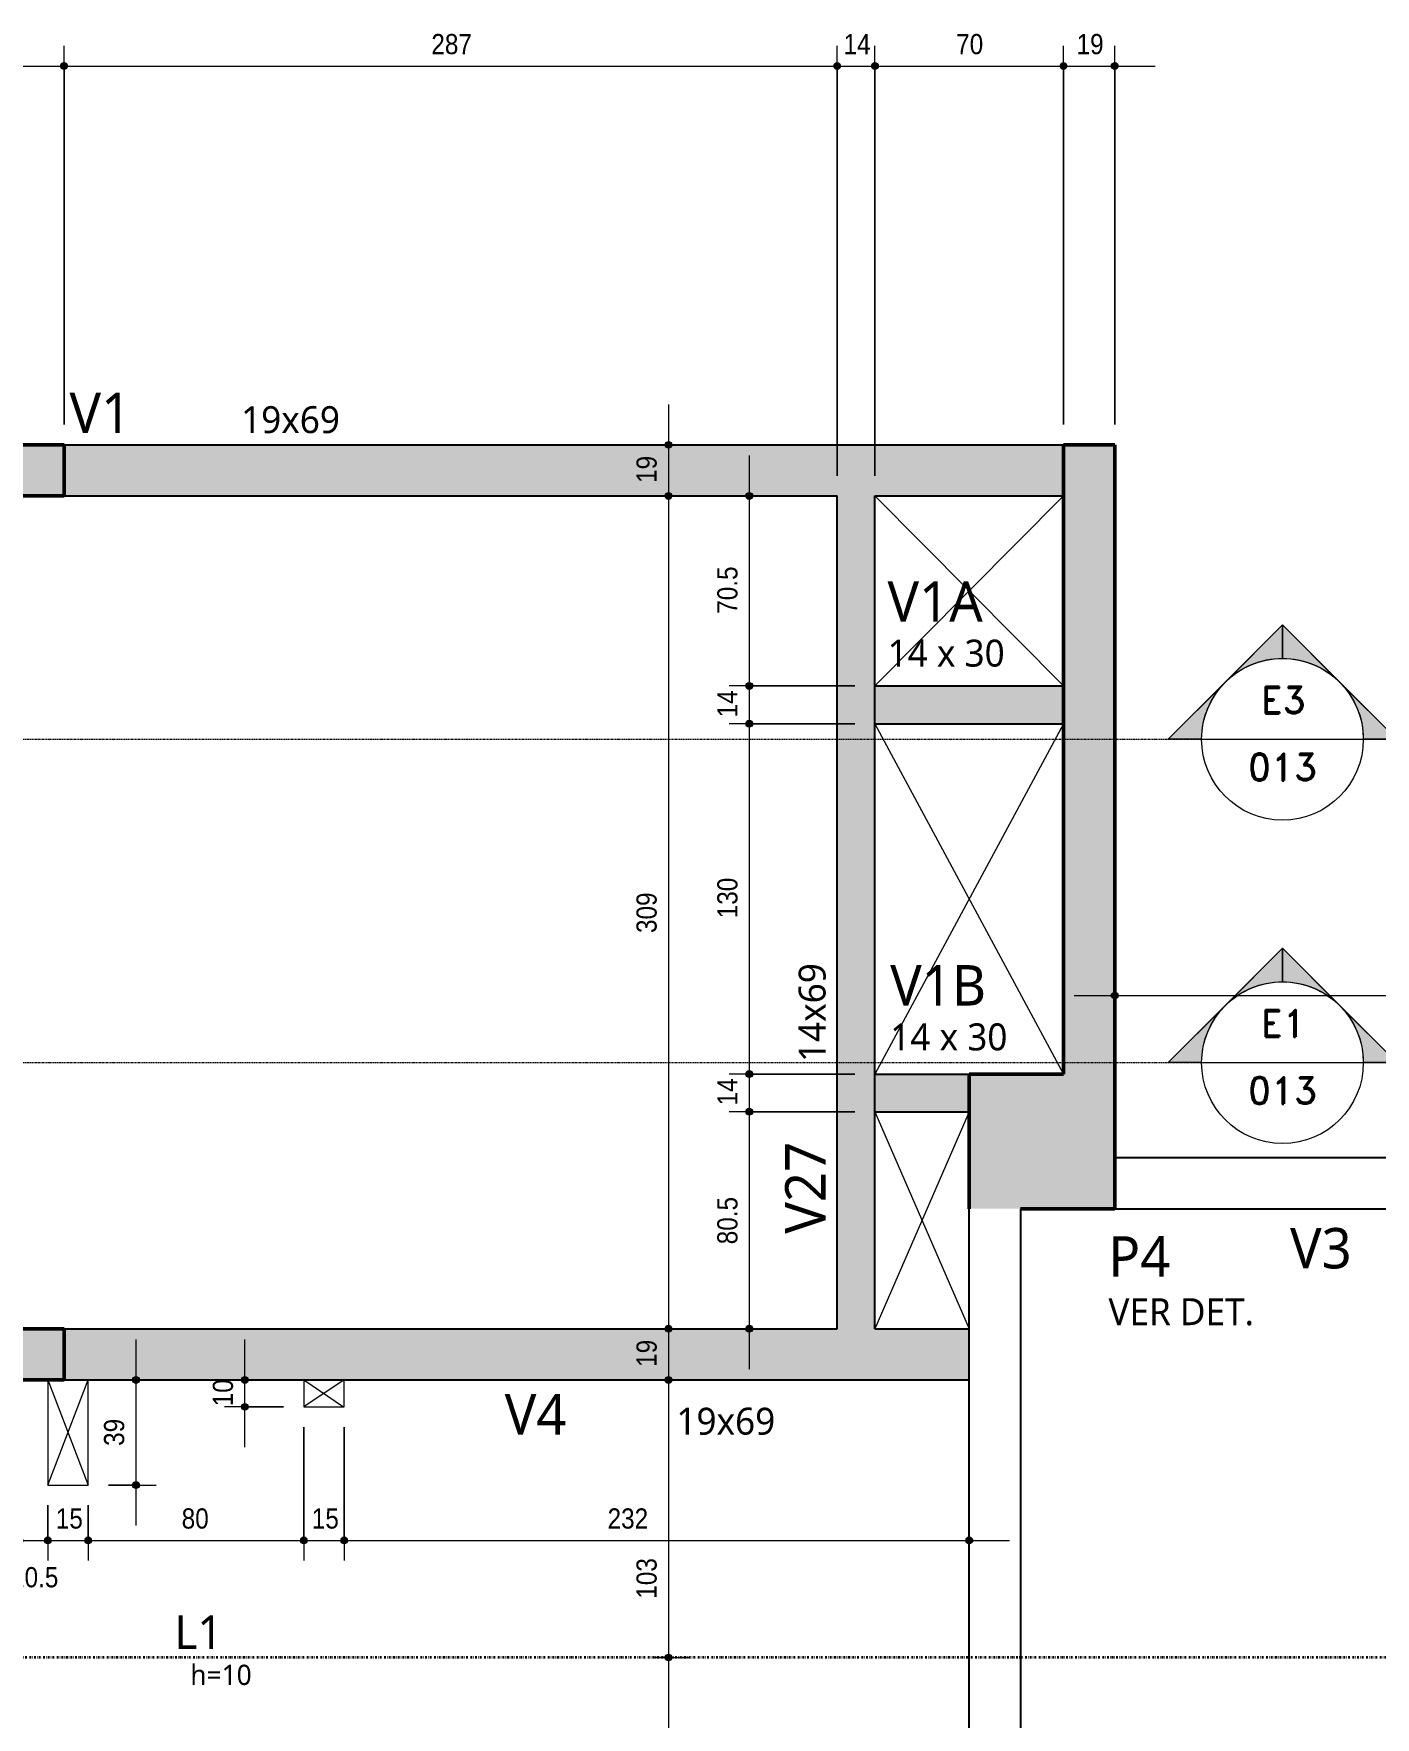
# Model space of a CAD drawing. Header units: centimetres. Extents: x -1968 to 25888, y -1244 to 84208.
# Drawn here: x -71 to 427, y 202 to 826 of the extents above; entities that cross this region are included whole.
import ezdxf

# ---------------------------------------------------------------- set-up
doc = ezdxf.new("R2010")
doc.units = ezdxf.units.CM
doc.linetypes.add('Centro de 6 mm', pattern=[1.32, 0.6, -0.24, 0.24, -0.24])
doc.linetypes.add('Dash dot', pattern=[1.5875, 0.635, -0.47625, 0, -0.47625])
for name, color, linetype, lineweight in [('A-ANNO-DIMS', 7, 'Continuous', 9), ('A-ANNO-DIMS-50', 7, 'Continuous', 9), ('A-FLOR', 7, 'Continuous', 18), ('A-FLOR-IDEN', 7, 'Continuous', 9), ('G-ANNO-SYMB', 7, 'Continuous', 9), ('S-BEAM', 7, 'Continuous', 18), ('S-BEAM-IDEN', 7, 'Continuous', 9), ('S-COLS', 7, 'Continuous', 18), ('S-COLS-IDEN', 7, 'Continuous', 9), ('S-GRID', 7, 'Continuous', 9)]:
    doc.layers.add(name, color=color, linetype=linetype, lineweight=lineweight)
doc.layers.add('A-DETL', color=7, linetype='Continuous', lineweight=18, true_color=0x00a600)
doc.styles.add('Fira Sans', font='', dxfattribs={"width": 0.9, "height": 7.5})
doc.styles.add('Gadugi', font='gadugi.ttf', dxfattribs={"height": 10})
doc.styles.add('Gadugi_1', font='gadugi.ttf', dxfattribs={"height": 15})
doc.styles.add('Gadugi_2', font='gadugi.ttf', dxfattribs={"height": 7.5})
doc.styles.add('Gadugi_3', font='gadugi.ttf', dxfattribs={"height": 12.5})
doc.styles.add('Gadugi_4', font='gadugi.ttf', dxfattribs={"height": 0.2})
doc.styles.add('RomanD', font='romand__.ttf', dxfattribs={"height": 10})
doc.styles.get('Fira Sans').set_extended_font_data('Fira Sans')
doc.dimstyles.new('PED_R80_1_5mm_ACIMA_As_ESQ__R00', dxfattribs={"dimscale": 30.48, "dimtxt": 10.229846, "dimasz": 0.328084, "dimexe": 0.246063, "dimexo": 0.246063, "dimgap": 0.049213, "dimtad": 1, "dimdec": 1, "dimrnd": 0.5, "dimdsep": 46, "dimtxsty": 'Fira Sans', "dimblk1": 'DOTSMALL', "dimblk2": 'DOTSMALL', "dimsah": 1, "dimcen": 0.09, "dimdle": 0.492126, "dimazin": 0, "dimtfac": 1, "dimtdec": 4, "dimtix": 1, "dimtmove": 0, "dimatfit": 3, "dimfxl": 1, "dimtvp": 1, "dimtolj": 1, "dimtzin": 0, "dimarcsym": 2})
doc.dimstyles.new('PED_R80_1_5mm_ACIMA_As_ESQ__R00_1', dxfattribs={"dimscale": 30.48, "dimtxt": 10.229846, "dimasz": 0.328084, "dimexe": 0.246063, "dimexo": 0.246063, "dimgap": 0.049213, "dimtad": 1, "dimdec": 1, "dimrnd": 0.5, "dimdsep": 46, "dimtxsty": 'Fira Sans', "dimblk1": 'DOTSMALL', "dimblk2": 'DOTSMALL', "dimsah": 1, "dimcen": 0.09, "dimdle": 0.492126, "dimazin": 0, "dimtfac": 1, "dimtdec": 4, "dimtix": 1, "dimtmove": 2, "dimatfit": 3, "dimfxl": 1, "dimtvp": 1, "dimtolj": 1, "dimtzin": 0, "dimarcsym": 2})
doc.dimstyles.new('PED_R80_1_5mm_ACIMA_As_ESQ__R00_3', dxfattribs={"dimscale": 30.48, "dimtxt": 10.229846, "dimasz": 0.328084, "dimexe": 0.246063, "dimexo": 0.246063, "dimgap": 0.049213, "dimtad": 1, "dimdec": 1, "dimrnd": 0.5, "dimdsep": 46, "dimtxsty": 'Fira Sans', "dimblk1": 'DOTSMALL', "dimblk2": 'DOTSMALL', "dimsah": 1, "dimcen": 0.09, "dimdle": 0.492126, "dimazin": 0, "dimtfac": 1, "dimtdec": 4, "dimtix": 1, "dimtmove": 0, "dimatfit": 3, "dimfxl": 1, "dimtvp": 1, "dimtolj": 1, "dimtzin": 0, "dimarcsym": 2})

# ---------------------------------------------------------------- blocks, each defined once
blk = doc.blocks.new('PED_TAG_PILAR_R03 - PILAR VER DET_-2523782-PL100 - FORMA DO PAVIMENTO TIPO')
at = {"layer": 'S-COLS-IDEN', "insert": (0.115, -0.625), "char_height": 0.2, "width": 1.37089, "attachment_point": 1, "style": 'Gadugi_4'}
blk.add_mtext('VER DET.', dxfattribs=at)
blk = doc.blocks.new('Corte - M_Cabeça do corte - Preenchida-2060824-PL100 - FORMA DO PAVIMENTO TIPO')
at = {"layer": 'G-ANNO-SYMB'}
h = blk.add_hatch(color=256, dxfattribs=at)
edge = h.paths.add_edge_path(flags=0)
edge.add_line((-0.6, 0.849), (-0.6, 0.6))
edge.add_arc((-0.6, 0), 0.6, 90, 135)
edge.add_line((-1.024, 0.424), (-0.6, 0.849))
h = blk.add_hatch(color=256, dxfattribs=at)
edge = h.paths.add_edge_path(flags=0)
edge.add_line((-0.6, 0.849), (-0.176, 0.424))
edge.add_arc((-0.6, 0), 0.6, 45, 90)
edge.add_line((-0.6, 0.6), (-0.6, 0.849))
h = blk.add_hatch(color=256, dxfattribs=at)
edge = h.paths.add_edge_path(flags=0)
edge.add_line((-1.449, 0), (-1.024, 0.424))
edge.add_arc((-0.6, 0), 0.6, 135, 180)
edge.add_line((-1.2, 0), (-1.449, 0))
h = blk.add_hatch(color=256, dxfattribs=at)
edge = h.paths.add_edge_path(flags=0)
edge.add_line((0.249, 0), (0, 0))
edge.add_arc((-0.6, 0), 0.6, 360, 405)
edge.add_line((-0.176, 0.424), (0.249, 0))
for p, q in [((-0.6, 0.849), (-1.449, 0)), ((-0.6, 0.849), (-1.024, 0.424)), ((-0.6, 0.849), (0.249, 0)), ((-0.6, 0.6), (-0.6, 0.849)), ((-0.6, 0.849), (-0.6, 0.6)), ((-0.176, 0.424), (-0.6, 0.849)), ((-1.024, 0.424), (-1.449, 0)), ((0.249, 0), (-0.176, 0.424)), ((-1.449, 0), (-1.2, 0)), ((0, 0), (0.249, 0)), ((-1.2, 0), (-1.449, 0)), ((0, 0), (0.249, 0))]:
    blk.add_line(p, q, dxfattribs=at)
for start, end in [(360, 180), (90, 135), (45, 90), (135, 180), (360, 45), (180, 360)]:
    blk.add_arc((-0.6, 0), 0.6, start, end, dxfattribs=at)
blk = doc.blocks.new('DIMBLOCK30-PL100 - FORMA DO PAVIMENTO TIPO')
at = {"layer": 'A-ANNO-DIMS-50', "true_color": 0x000032}
h = blk.add_hatch(color=178, dxfattribs=at)
edge = h.paths.add_edge_path(flags=0)
edge.add_arc((164.36, 673.75), 1.25, 0, 360)
h = blk.add_hatch(color=178, dxfattribs=at)
edge = h.paths.add_edge_path(flags=0)
edge.add_arc((164.36, 654.75), 1.25, 0, 360)
at = {"layer": 'A-ANNO-DIMS-50', "color": 178, "true_color": 0x000032}
for p, q in [((164.36, 688.75), (164.36, 654.75)), ((158.63, 673.75), (171.86, 673.75)), ((164.36, 673.75), (158.63, 673.75)), ((158.63, 654.75), (171.86, 654.75)), ((164.36, 654.75), (158.63, 654.75))]:
    blk.add_line(p, q, dxfattribs=at)
for centre in [(164.36, 673.75), (164.36, 654.75)]:
    blk.add_circle(centre, 1.25, dxfattribs=at)
at = {"layer": 'A-ANNO-DIMS-50', "color": 0, "insert": (152.48, 659.59), "char_height": 7.5, "width": 11.1741, "attachment_point": 1, "rotation": 90, "line_spacing_factor": 1.049215, "style": 'Fira Sans'}
blk.add_mtext('19', dxfattribs=at)
blk = doc.blocks.new('_DotSmall')
at = {"color": 0, "linetype": 'ByBlock', "const_width": 0.5}
blk.add_lwpolyline([(-0.0625, 0, 1), (0.0625, 0, 1)], format="xyb", close=True, dxfattribs=at)
blk = doc.blocks.new('DIMBLOCK31-PL100 - FORMA DO PAVIMENTO TIPO')
at = {"layer": 'A-ANNO-DIMS-50', "true_color": 0x000032}
h = blk.add_hatch(color=178, dxfattribs=at)
edge = h.paths.add_edge_path(flags=0)
edge.add_arc((164.36, 654.75), 1.25, 0, 360)
h = blk.add_hatch(color=178, dxfattribs=at)
edge = h.paths.add_edge_path(flags=0)
edge.add_arc((164.36, 345.75), 1.25, 0, 360)
at = {"layer": 'A-ANNO-DIMS-50', "color": 178, "true_color": 0x000032}
for p, q in [((158.63, 654.75), (171.86, 654.75)), ((164.36, 654.75), (158.63, 654.75)), ((164.36, 654.75), (164.36, 345.75)), ((158.63, 345.75), (171.86, 345.75)), ((164.36, 345.75), (158.63, 345.75))]:
    blk.add_line(p, q, dxfattribs=at)
for centre in [(164.36, 654.75), (164.36, 345.75)]:
    blk.add_circle(centre, 1.25, dxfattribs=at)
at = {"layer": 'A-ANNO-DIMS-50', "color": 0, "insert": (152.48, 492.58), "char_height": 7.5, "width": 18.4137, "attachment_point": 1, "rotation": 90, "line_spacing_factor": 1.049215, "style": 'Fira Sans'}
blk.add_mtext('309', dxfattribs=at)
blk = doc.blocks.new('DIMBLOCK32-PL100 - FORMA DO PAVIMENTO TIPO')
at = {"layer": 'A-ANNO-DIMS-50', "true_color": 0x000032}
h = blk.add_hatch(color=178, dxfattribs=at)
edge = h.paths.add_edge_path(flags=0)
edge.add_arc((164.36, 345.75), 1.25, 0, 360)
h = blk.add_hatch(color=178, dxfattribs=at)
edge = h.paths.add_edge_path(flags=0)
edge.add_arc((164.36, 326.75), 1.25, 0, 360)
at = {"layer": 'A-ANNO-DIMS-50', "color": 178, "true_color": 0x000032}
for p, q in [((158.63, 345.75), (171.86, 345.75)), ((164.36, 345.75), (158.63, 345.75)), ((164.36, 345.75), (164.36, 326.75)), ((158.63, 326.75), (171.86, 326.75)), ((164.36, 326.75), (158.63, 326.75))]:
    blk.add_line(p, q, dxfattribs=at)
for centre in [(164.36, 345.75), (164.36, 326.75)]:
    blk.add_circle(centre, 1.25, dxfattribs=at)
at = {"layer": 'A-ANNO-DIMS-50', "color": 0, "insert": (152.48, 331.59), "char_height": 7.5, "width": 11.1741, "attachment_point": 1, "rotation": 90, "line_spacing_factor": 1.049215, "style": 'Fira Sans'}
blk.add_mtext('19', dxfattribs=at)
blk = doc.blocks.new('DIMBLOCK33-PL100 - FORMA DO PAVIMENTO TIPO')
at = {"layer": 'A-ANNO-DIMS-50', "true_color": 0x000032}
h = blk.add_hatch(color=178, dxfattribs=at)
edge = h.paths.add_edge_path(flags=0)
edge.add_arc((164.36, 326.75), 1.25, 0, 360)
h = blk.add_hatch(color=178, dxfattribs=at)
edge = h.paths.add_edge_path(flags=0)
edge.add_arc((164.36, 223.75), 1.25, 0, 360)
at = {"layer": 'A-ANNO-DIMS-50', "color": 178, "true_color": 0x000032}
for p, q in [((158.63, 326.75), (171.86, 326.75)), ((164.36, 326.75), (158.63, 326.75)), ((164.36, 326.75), (164.36, 223.75)), ((158.63, 223.75), (171.86, 223.75)), ((164.36, 223.75), (158.63, 223.75))]:
    blk.add_line(p, q, dxfattribs=at)
for centre in [(164.36, 326.75), (164.36, 223.75)]:
    blk.add_circle(centre, 1.25, dxfattribs=at)
at = {"layer": 'A-ANNO-DIMS-50', "color": 0, "insert": (152.48, 245.56), "char_height": 7.5, "width": 17.312, "attachment_point": 1, "rotation": 90, "line_spacing_factor": 1.049215, "style": 'Fira Sans'}
blk.add_mtext('103', dxfattribs=at)
blk = doc.blocks.new('DIMBLOCK34-PL100 - FORMA DO PAVIMENTO TIPO')
at = {"layer": 'A-ANNO-DIMS-50', "true_color": 0x000032}
h = blk.add_hatch(color=178, dxfattribs=at)
edge = h.paths.add_edge_path(flags=0)
edge.add_arc((164.36, 223.75), 1.25, 0, 360)
h = blk.add_hatch(color=178, dxfattribs=at)
edge = h.paths.add_edge_path(flags=0)
edge.add_arc((164.36, 123.75), 1.25, 0, 360)
at = {"layer": 'A-ANNO-DIMS-50', "color": 178, "true_color": 0x000032}
for p, q in [((158.63, 223.75), (171.86, 223.75)), ((164.36, 223.75), (158.63, 223.75)), ((164.36, 223.75), (164.36, 123.75)), ((158.63, 123.75), (171.86, 123.75)), ((164.36, 123.75), (158.63, 123.75))]:
    blk.add_line(p, q, dxfattribs=at)
for centre in [(164.36, 223.75), (164.36, 123.75)]:
    blk.add_circle(centre, 1.25, dxfattribs=at)
at = {"layer": 'A-ANNO-DIMS-50', "color": 0, "insert": (152.48, 166.27), "char_height": 7.5, "width": 17.9416, "attachment_point": 1, "rotation": 90, "line_spacing_factor": 1.049215, "style": 'Fira Sans'}
blk.add_mtext('100', dxfattribs=at)
blk = doc.blocks.new('DIMBLOCK80-PL100 - FORMA DO PAVIMENTO TIPO')
at = {"layer": 'A-ANNO-DIMS-50', "true_color": 0x000032}
h = blk.add_hatch(color=178, dxfattribs=at)
edge = h.paths.add_edge_path(flags=0)
edge.add_arc((-295, 814.3), 1.25, 0, 360)
h = blk.add_hatch(color=178, dxfattribs=at)
edge = h.paths.add_edge_path(flags=0)
edge.add_arc((-60, 814.3), 1.25, 0, 360)
at = {"layer": 'A-ANNO-DIMS-50', "color": 178, "true_color": 0x000032}
for p, q in [((-295, 681.25), (-295, 821.8)), ((-60, 681.25), (-60, 821.8)), ((-310, 814.3), (-60, 814.3)), ((-295, 814.3), (-295, 681.25)), ((-60, 814.3), (-60, 681.25))]:
    blk.add_line(p, q, dxfattribs=at)
for centre in [(-295, 814.3), (-60, 814.3)]:
    blk.add_circle(centre, 1.25, dxfattribs=at)
at = {"layer": 'A-ANNO-DIMS-50', "color": 0, "insert": (-184.71, 826.18), "char_height": 7.5, "width": 17.312, "attachment_point": 1, "line_spacing_factor": 1.049215, "style": 'Fira Sans'}
blk.add_mtext('235', dxfattribs=at)
blk = doc.blocks.new('DIMBLOCK81-PL100 - FORMA DO PAVIMENTO TIPO')
at = {"layer": 'A-ANNO-DIMS-50', "true_color": 0x000032}
h = blk.add_hatch(color=178, dxfattribs=at)
edge = h.paths.add_edge_path(flags=0)
edge.add_arc((-60, 814.3), 1.25, 0, 360)
h = blk.add_hatch(color=178, dxfattribs=at)
edge = h.paths.add_edge_path(flags=0)
edge.add_arc((227, 814.3), 1.25, 0, 360)
at = {"layer": 'A-ANNO-DIMS-50', "color": 178, "true_color": 0x000032}
for p, q in [((-60, 681.25), (-60, 821.8)), ((227, 662.25), (227, 821.8)), ((-60, 814.3), (227, 814.3)), ((-60, 814.3), (-60, 681.25)), ((227, 814.3), (227, 662.25))]:
    blk.add_line(p, q, dxfattribs=at)
for centre in [(-60, 814.3), (227, 814.3)]:
    blk.add_circle(centre, 1.25, dxfattribs=at)
at = {"layer": 'A-ANNO-DIMS-50', "color": 0, "insert": (76.35, 826.18), "char_height": 7.5, "width": 17.1547, "attachment_point": 1, "line_spacing_factor": 1.049215, "style": 'Fira Sans'}
blk.add_mtext('287', dxfattribs=at)
blk = doc.blocks.new('DIMBLOCK82-PL100 - FORMA DO PAVIMENTO TIPO')
at = {"layer": 'A-ANNO-DIMS-50', "true_color": 0x000032}
h = blk.add_hatch(color=178, dxfattribs=at)
edge = h.paths.add_edge_path(flags=0)
edge.add_arc((227, 814.3), 1.25, 0, 360)
h = blk.add_hatch(color=178, dxfattribs=at)
edge = h.paths.add_edge_path(flags=0)
edge.add_arc((241, 814.3), 1.25, 0, 360)
at = {"layer": 'A-ANNO-DIMS-50', "color": 178, "true_color": 0x000032}
for p, q in [((227, 662.25), (227, 821.8)), ((241, 662.25), (241, 821.8)), ((227, 814.3), (241, 814.3)), ((227, 814.3), (227, 662.25)), ((241, 814.3), (241, 662.25))]:
    blk.add_line(p, q, dxfattribs=at)
for centre in [(227, 814.3), (241, 814.3)]:
    blk.add_circle(centre, 1.25, dxfattribs=at)
at = {"layer": 'A-ANNO-DIMS-50', "color": 0, "insert": (229.34, 826.18), "char_height": 7.5, "width": 11.1741, "attachment_point": 1, "line_spacing_factor": 1.049215, "style": 'Fira Sans'}
blk.add_mtext('14', dxfattribs=at)
blk = doc.blocks.new('DIMBLOCK83-PL100 - FORMA DO PAVIMENTO TIPO')
at = {"layer": 'A-ANNO-DIMS-50', "true_color": 0x000032}
h = blk.add_hatch(color=178, dxfattribs=at)
edge = h.paths.add_edge_path(flags=0)
edge.add_arc((241, 814.3), 1.25, 0, 360)
h = blk.add_hatch(color=178, dxfattribs=at)
edge = h.paths.add_edge_path(flags=0)
edge.add_arc((311, 814.3), 1.25, 0, 360)
at = {"layer": 'A-ANNO-DIMS-50', "color": 178, "true_color": 0x000032}
for p, q in [((241, 662.25), (241, 821.8)), ((311, 681.25), (311, 821.8)), ((241, 814.3), (311, 814.3)), ((241, 814.3), (241, 662.25)), ((311, 814.3), (311, 681.25))]:
    blk.add_line(p, q, dxfattribs=at)
for centre in [(241, 814.3), (311, 814.3)]:
    blk.add_circle(centre, 1.25, dxfattribs=at)
at = {"layer": 'A-ANNO-DIMS-50', "color": 0, "insert": (271.15, 826.18), "char_height": 7.5, "width": 11.6463, "attachment_point": 1, "line_spacing_factor": 1.049215, "style": 'Fira Sans'}
blk.add_mtext('70', dxfattribs=at)
blk = doc.blocks.new('DIMBLOCK84-PL100 - FORMA DO PAVIMENTO TIPO')
at = {"layer": 'A-ANNO-DIMS-50', "true_color": 0x000032}
h = blk.add_hatch(color=178, dxfattribs=at)
edge = h.paths.add_edge_path(flags=0)
edge.add_arc((311, 814.3), 1.25, 0, 360)
h = blk.add_hatch(color=178, dxfattribs=at)
edge = h.paths.add_edge_path(flags=0)
edge.add_arc((330, 814.3), 1.25, 0, 360)
at = {"layer": 'A-ANNO-DIMS-50', "color": 178, "true_color": 0x000032}
for p, q in [((311, 681.25), (311, 821.8)), ((330, 681.25), (330, 821.8)), ((311, 814.3), (345, 814.3)), ((311, 814.3), (311, 681.25)), ((330, 814.3), (330, 681.25))]:
    blk.add_line(p, q, dxfattribs=at)
for centre in [(311, 814.3), (330, 814.3)]:
    blk.add_circle(centre, 1.25, dxfattribs=at)
at = {"layer": 'A-ANNO-DIMS-50', "color": 0, "insert": (315.84, 826.18), "char_height": 7.5, "width": 11.1741, "attachment_point": 1, "line_spacing_factor": 1.049215, "style": 'Fira Sans'}
blk.add_mtext('19', dxfattribs=at)
blk = doc.blocks.new('DIMBLOCK85-PL100 - FORMA DO PAVIMENTO TIPO')
at = {"layer": 'A-ANNO-DIMS-50', "true_color": 0x000032}
h = blk.add_hatch(color=178, dxfattribs=at)
edge = h.paths.add_edge_path(flags=0)
edge.add_arc((330, 469.4), 1.25, 0, 360)
h = blk.add_hatch(color=178, dxfattribs=at)
edge = h.paths.add_edge_path(flags=0)
edge.add_arc((700, 469.4), 1.25, 0, 360)
at = {"layer": 'A-ANNO-DIMS-50', "color": 178, "true_color": 0x000032}
for p, q in [((330, 463.66), (330, 476.9)), ((700, 397.75), (700, 476.9)), ((315, 469.4), (700, 469.4)), ((330, 469.4), (330, 463.66)), ((700, 469.4), (700, 397.75))]:
    blk.add_line(p, q, dxfattribs=at)
for centre in [(330, 469.4), (700, 469.4)]:
    blk.add_circle(centre, 1.25, dxfattribs=at)
at = {"layer": 'A-ANNO-DIMS-50', "color": 0, "insert": (507.72, 481.28), "char_height": 7.5, "width": 17.4694, "attachment_point": 1, "line_spacing_factor": 1.049215, "style": 'Fira Sans'}
blk.add_mtext('370', dxfattribs=at)
blk = doc.blocks.new('DIMBLOCK208-PL100 - FORMA DO PAVIMENTO TIPO')
at = {"layer": 'A-ANNO-DIMS-50', "true_color": 0x000032}
h = blk.add_hatch(color=178, dxfattribs=at)
edge = h.paths.add_edge_path(flags=0)
edge.add_arc((-76.51, 267.19), 1.25, 0, 360)
h = blk.add_hatch(color=178, dxfattribs=at)
edge = h.paths.add_edge_path(flags=0)
edge.add_arc((-66.01, 267.19), 1.25, 0, 360)
at = {"layer": 'A-ANNO-DIMS-50', "color": 178, "true_color": 0x000032}
for p, q in [((-76.51, 279.25), (-76.51, 259.69)), ((-76.51, 267.19), (-76.51, 279.25)), ((-66.01, 280.24), (-66.01, 259.69)), ((-66.01, 267.19), (-66.01, 280.24)), ((-76.51, 267.19), (-66.01, 267.19))]:
    blk.add_line(p, q, dxfattribs=at)
for centre in [(-76.51, 267.19), (-66.01, 267.19)]:
    blk.add_circle(centre, 1.25, dxfattribs=at)
at = {"layer": 'A-ANNO-DIMS-50', "color": 0, "insert": (-79.65, 257.29), "char_height": 7.5, "width": 20.1449, "attachment_point": 1, "line_spacing_factor": 1.049215, "style": 'Fira Sans'}
blk.add_mtext('10.5', dxfattribs=at)
blk = doc.blocks.new('DIMBLOCK209-PL100 - FORMA DO PAVIMENTO TIPO')
at = {"layer": 'A-ANNO-DIMS-50', "true_color": 0x000032}
h = blk.add_hatch(color=178, dxfattribs=at)
edge = h.paths.add_edge_path(flags=0)
edge.add_arc((-66.01, 267.19), 1.25, 0, 360)
h = blk.add_hatch(color=178, dxfattribs=at)
edge = h.paths.add_edge_path(flags=0)
edge.add_arc((-51.01, 267.19), 1.25, 0, 360)
at = {"layer": 'A-ANNO-DIMS-50', "color": 178, "true_color": 0x000032}
for p, q in [((-66.01, 280.24), (-66.01, 259.69)), ((-66.01, 267.19), (-66.01, 280.24)), ((-51.01, 280.24), (-51.01, 259.69)), ((-51.01, 267.19), (-51.01, 280.24)), ((-66.01, 267.19), (-51.01, 267.19))]:
    blk.add_line(p, q, dxfattribs=at)
for centre in [(-66.01, 267.19), (-51.01, 267.19)]:
    blk.add_circle(centre, 1.25, dxfattribs=at)
at = {"layer": 'A-ANNO-DIMS-50', "color": 0, "insert": (-63.04, 279.08), "char_height": 7.5, "width": 10.8594, "attachment_point": 1, "line_spacing_factor": 1.049215, "style": 'Fira Sans'}
blk.add_mtext('15', dxfattribs=at)
blk = doc.blocks.new('DIMBLOCK210-PL100 - FORMA DO PAVIMENTO TIPO')
at = {"layer": 'A-ANNO-DIMS-50', "true_color": 0x000032}
h = blk.add_hatch(color=178, dxfattribs=at)
edge = h.paths.add_edge_path(flags=0)
edge.add_arc((-51.01, 267.19), 1.25, 0, 360)
h = blk.add_hatch(color=178, dxfattribs=at)
edge = h.paths.add_edge_path(flags=0)
edge.add_arc((29, 267.19), 1.25, 0, 360)
at = {"layer": 'A-ANNO-DIMS-50', "color": 178, "true_color": 0x000032}
for p, q in [((29, 309.25), (29, 259.69)), ((29, 267.19), (29, 309.25)), ((-51.01, 280.24), (-51.01, 259.69)), ((-51.01, 267.19), (-51.01, 280.24)), ((-51.01, 267.19), (29, 267.19))]:
    blk.add_line(p, q, dxfattribs=at)
for centre in [(-51.01, 267.19), (29, 267.19)]:
    blk.add_circle(centre, 1.25, dxfattribs=at)
at = {"layer": 'A-ANNO-DIMS-50', "color": 0, "insert": (-16.32, 279.08), "char_height": 7.5, "width": 12.748, "attachment_point": 1, "line_spacing_factor": 1.049215, "style": 'Fira Sans'}
blk.add_mtext('80', dxfattribs=at)
blk = doc.blocks.new('DIMBLOCK211-PL100 - FORMA DO PAVIMENTO TIPO')
at = {"layer": 'A-ANNO-DIMS-50', "true_color": 0x000032}
h = blk.add_hatch(color=178, dxfattribs=at)
edge = h.paths.add_edge_path(flags=0)
edge.add_arc((29, 267.19), 1.25, 0, 360)
h = blk.add_hatch(color=178, dxfattribs=at)
edge = h.paths.add_edge_path(flags=0)
edge.add_arc((44, 267.19), 1.25, 0, 360)
at = {"layer": 'A-ANNO-DIMS-50', "color": 178, "true_color": 0x000032}
for p, q in [((29, 309.25), (29, 259.69)), ((29, 267.19), (29, 309.25)), ((44, 309.25), (44, 259.69)), ((44, 267.19), (44, 309.25)), ((29, 267.19), (44, 267.19))]:
    blk.add_line(p, q, dxfattribs=at)
for centre in [(29, 267.19), (44, 267.19)]:
    blk.add_circle(centre, 1.25, dxfattribs=at)
at = {"layer": 'A-ANNO-DIMS-50', "color": 0, "insert": (31.98, 279.08), "char_height": 7.5, "width": 10.8594, "attachment_point": 1, "line_spacing_factor": 1.049215, "style": 'Fira Sans'}
blk.add_mtext('15', dxfattribs=at)
blk = doc.blocks.new('DIMBLOCK212-PL100 - FORMA DO PAVIMENTO TIPO')
at = {"layer": 'A-ANNO-DIMS-50', "true_color": 0x000032}
h = blk.add_hatch(color=178, dxfattribs=at)
edge = h.paths.add_edge_path(flags=0)
edge.add_arc((44, 267.19), 1.25, 0, 360)
h = blk.add_hatch(color=178, dxfattribs=at)
edge = h.paths.add_edge_path(flags=0)
edge.add_arc((276, 267.19), 1.25, 0, 360)
at = {"layer": 'A-ANNO-DIMS-50', "color": 178, "true_color": 0x000032}
for p, q in [((44, 309.25), (44, 259.69)), ((44, 267.19), (44, 309.25)), ((276, 261.46), (276, 274.69)), ((44, 267.19), (291, 267.19)), ((276, 267.19), (276, 261.46))]:
    blk.add_line(p, q, dxfattribs=at)
for centre in [(44, 267.19), (276, 267.19)]:
    blk.add_circle(centre, 1.25, dxfattribs=at)
at = {"layer": 'A-ANNO-DIMS-50', "color": 0, "insert": (141.76, 279.08), "char_height": 7.5, "width": 17.1547, "attachment_point": 1, "line_spacing_factor": 1.049215, "style": 'Fira Sans'}
blk.add_mtext('232', dxfattribs=at)
blk = doc.blocks.new('DIMBLOCK215-PL100 - FORMA DO PAVIMENTO TIPO')
at = {"layer": 'A-ANNO-DIMS-50', "true_color": 0x000032}
h = blk.add_hatch(color=178, dxfattribs=at)
edge = h.paths.add_edge_path(flags=0)
edge.add_arc((-33.27, 326.75), 1.25, 0, 360)
h = blk.add_hatch(color=178, dxfattribs=at)
edge = h.paths.add_edge_path(flags=0)
edge.add_arc((-33.27, 287.74), 1.25, 0, 360)
at = {"layer": 'A-ANNO-DIMS-50', "color": 178, "true_color": 0x000032}
for p, q in [((-33.27, 272.74), (-33.27, 341.75)), ((-27.54, 326.75), (-40.77, 326.75)), ((-33.27, 326.75), (-27.54, 326.75)), ((-43.51, 287.74), (-25.77, 287.74)), ((-33.27, 287.74), (-43.51, 287.74))]:
    blk.add_line(p, q, dxfattribs=at)
for centre in [(-33.27, 326.75), (-33.27, 287.74)]:
    blk.add_circle(centre, 1.25, dxfattribs=at)
at = {"layer": 'A-ANNO-DIMS-50', "color": 0, "insert": (-45.16, 302.26), "char_height": 7.5, "width": 11.9611, "attachment_point": 1, "rotation": 90, "line_spacing_factor": 1.049215, "style": 'Fira Sans'}
blk.add_mtext('39', dxfattribs=at)
blk = doc.blocks.new('DIMBLOCK216-PL100 - FORMA DO PAVIMENTO TIPO')
at = {"layer": 'A-ANNO-DIMS-50', "true_color": 0x000032}
h = blk.add_hatch(color=178, dxfattribs=at)
edge = h.paths.add_edge_path(flags=0)
edge.add_arc((7.12, 326.75), 1.25, 0, 360)
h = blk.add_hatch(color=178, dxfattribs=at)
edge = h.paths.add_edge_path(flags=0)
edge.add_arc((7.12, 316.75), 1.25, 0, 360)
at = {"layer": 'A-ANNO-DIMS-50', "color": 178, "true_color": 0x000032}
for p, q in [((7.12, 301.75), (7.12, 341.75)), ((12.85, 326.75), (-0.38, 326.75)), ((7.12, 326.75), (12.85, 326.75)), ((21.5, 316.75), (-0.38, 316.75)), ((7.12, 316.75), (21.5, 316.75))]:
    blk.add_line(p, q, dxfattribs=at)
for centre in [(7.12, 326.75), (7.12, 316.75)]:
    blk.add_circle(centre, 1.25, dxfattribs=at)
at = {"layer": 'A-ANNO-DIMS-50', "color": 0, "insert": (-4.77, 316.96), "char_height": 7.5, "width": 11.4889, "attachment_point": 1, "rotation": 90, "line_spacing_factor": 1.049215, "style": 'Fira Sans'}
blk.add_mtext('10', dxfattribs=at)
blk = doc.blocks.new('DIMBLOCK294-PL100 - FORMA DO PAVIMENTO TIPO')
at = {"layer": 'A-ANNO-DIMS-50', "true_color": 0x000032}
h = blk.add_hatch(color=178, dxfattribs=at)
edge = h.paths.add_edge_path(flags=0)
edge.add_arc((194.36, 654.75), 1.25, 0, 360)
h = blk.add_hatch(color=178, dxfattribs=at)
edge = h.paths.add_edge_path(flags=0)
edge.add_arc((194.36, 584.25), 1.25, 0, 360)
at = {"layer": 'A-ANNO-DIMS-50', "color": 178, "true_color": 0x000032}
for p, q in [((194.36, 669.75), (194.36, 584.25)), ((188.63, 654.75), (201.86, 654.75)), ((194.36, 654.75), (188.63, 654.75)), ((233.5, 584.25), (186.86, 584.25)), ((194.36, 584.25), (233.5, 584.25))]:
    blk.add_line(p, q, dxfattribs=at)
for centre in [(194.36, 654.75), (194.36, 584.25)]:
    blk.add_circle(centre, 1.25, dxfattribs=at)
at = {"layer": 'A-ANNO-DIMS-50', "color": 0, "insert": (182.48, 611.04), "char_height": 7.5, "width": 20.3023, "attachment_point": 1, "rotation": 90, "line_spacing_factor": 1.049215, "style": 'Fira Sans'}
blk.add_mtext('70.5', dxfattribs=at)
blk = doc.blocks.new('DIMBLOCK295-PL100 - FORMA DO PAVIMENTO TIPO')
at = {"layer": 'A-ANNO-DIMS-50', "true_color": 0x000032}
h = blk.add_hatch(color=178, dxfattribs=at)
edge = h.paths.add_edge_path(flags=0)
edge.add_arc((194.36, 584.25), 1.25, 0, 360)
h = blk.add_hatch(color=178, dxfattribs=at)
edge = h.paths.add_edge_path(flags=0)
edge.add_arc((194.36, 570.25), 1.25, 0, 360)
at = {"layer": 'A-ANNO-DIMS-50', "color": 178, "true_color": 0x000032}
for p, q in [((233.5, 584.25), (186.86, 584.25)), ((194.36, 584.25), (194.36, 570.25)), ((194.36, 584.25), (233.5, 584.25)), ((233.5, 570.25), (186.86, 570.25)), ((194.36, 570.25), (233.5, 570.25))]:
    blk.add_line(p, q, dxfattribs=at)
for centre in [(194.36, 584.25), (194.36, 570.25)]:
    blk.add_circle(centre, 1.25, dxfattribs=at)
at = {"layer": 'A-ANNO-DIMS-50', "color": 0, "insert": (182.48, 572.59), "char_height": 7.5, "width": 11.1741, "attachment_point": 1, "rotation": 90, "line_spacing_factor": 1.049215, "style": 'Fira Sans'}
blk.add_mtext('14', dxfattribs=at)
blk = doc.blocks.new('DIMBLOCK296-PL100 - FORMA DO PAVIMENTO TIPO')
at = {"layer": 'A-ANNO-DIMS-50', "true_color": 0x000032}
h = blk.add_hatch(color=178, dxfattribs=at)
edge = h.paths.add_edge_path(flags=0)
edge.add_arc((194.36, 570.25), 1.25, 0, 360)
h = blk.add_hatch(color=178, dxfattribs=at)
edge = h.paths.add_edge_path(flags=0)
edge.add_arc((194.36, 440.25), 1.25, 0, 360)
at = {"layer": 'A-ANNO-DIMS-50', "color": 178, "true_color": 0x000032}
for p, q in [((233.5, 570.25), (186.86, 570.25)), ((194.36, 570.25), (194.36, 440.25)), ((194.36, 570.25), (233.5, 570.25)), ((233.5, 440.25), (186.86, 440.25)), ((194.36, 440.25), (233.5, 440.25))]:
    blk.add_line(p, q, dxfattribs=at)
for centre in [(194.36, 570.25), (194.36, 440.25)]:
    blk.add_circle(centre, 1.25, dxfattribs=at)
at = {"layer": 'A-ANNO-DIMS-50', "color": 0, "insert": (182.48, 498.04), "char_height": 7.5, "width": 17.312, "attachment_point": 1, "rotation": 90, "line_spacing_factor": 1.049215, "style": 'Fira Sans'}
blk.add_mtext('130', dxfattribs=at)
blk = doc.blocks.new('DIMBLOCK297-PL100 - FORMA DO PAVIMENTO TIPO')
at = {"layer": 'A-ANNO-DIMS-50', "true_color": 0x000032}
h = blk.add_hatch(color=178, dxfattribs=at)
edge = h.paths.add_edge_path(flags=0)
edge.add_arc((194.36, 440.25), 1.25, 0, 360)
h = blk.add_hatch(color=178, dxfattribs=at)
edge = h.paths.add_edge_path(flags=0)
edge.add_arc((194.36, 426.25), 1.25, 0, 360)
at = {"layer": 'A-ANNO-DIMS-50', "color": 178, "true_color": 0x000032}
for p, q in [((233.5, 440.25), (186.86, 440.25)), ((194.36, 440.25), (194.36, 426.25)), ((194.36, 440.25), (233.5, 440.25)), ((233.5, 426.25), (186.86, 426.25)), ((194.36, 426.25), (233.5, 426.25))]:
    blk.add_line(p, q, dxfattribs=at)
for centre in [(194.36, 440.25), (194.36, 426.25)]:
    blk.add_circle(centre, 1.25, dxfattribs=at)
at = {"layer": 'A-ANNO-DIMS-50', "color": 0, "insert": (182.48, 428.59), "char_height": 7.5, "width": 11.1741, "attachment_point": 1, "rotation": 90, "line_spacing_factor": 1.049215, "style": 'Fira Sans'}
blk.add_mtext('14', dxfattribs=at)
blk = doc.blocks.new('DIMBLOCK298-PL100 - FORMA DO PAVIMENTO TIPO')
at = {"layer": 'A-ANNO-DIMS-50', "true_color": 0x000032}
h = blk.add_hatch(color=178, dxfattribs=at)
edge = h.paths.add_edge_path(flags=0)
edge.add_arc((194.36, 426.25), 1.25, 0, 360)
h = blk.add_hatch(color=178, dxfattribs=at)
edge = h.paths.add_edge_path(flags=0)
edge.add_arc((194.36, 345.75), 1.25, 0, 360)
at = {"layer": 'A-ANNO-DIMS-50', "color": 178, "true_color": 0x000032}
for p, q in [((233.5, 426.25), (186.86, 426.25)), ((194.36, 426.25), (194.36, 330.75)), ((194.36, 426.25), (233.5, 426.25)), ((188.63, 345.75), (201.86, 345.75)), ((194.36, 345.75), (188.63, 345.75))]:
    blk.add_line(p, q, dxfattribs=at)
for centre in [(194.36, 426.25), (194.36, 345.75)]:
    blk.add_circle(centre, 1.25, dxfattribs=at)
at = {"layer": 'A-ANNO-DIMS-50', "color": 0, "insert": (182.48, 377.08), "char_height": 7.5, "width": 21.404, "attachment_point": 1, "rotation": 90, "line_spacing_factor": 1.049215, "style": 'Fira Sans'}
blk.add_mtext('80.5', dxfattribs=at)

msp = doc.modelspace()

# ---------------------------------------------------------------- hatches: boundary and pattern name
at = {"layer": 'S-BEAM', "true_color": 0xa7d7e1}
for points in [[(241, 654.75), (311, 654.75), (311, 673.75), (-60, 673.75), (-60, 654.75), (227, 654.75)], [(241, 345.75), (241, 654.75), (227, 654.75), (227, 345.75)], [(241, 570.25), (311, 570.25), (311, 584.25), (241, 584.25)], [(241, 426.25), (276, 426.25), (276, 440.25), (241, 440.25)], [(-60, 326.75), (276, 326.75), (276, 345.75), (-60, 345.75)]]:
    msp.add_hatch(color=9, dxfattribs=at).paths.add_polyline_path(points, flags=0)
at = {"layer": 'S-COLS', "true_color": 0x808080}
for points in [[(-60, 654.75), (-60, 673.75), (-295, 673.75), (-295, 654.75)], [(295, 390.25), (330, 390.25), (330, 673.75), (311, 673.75), (311, 440.25), (276, 440.25), (276, 390.25)], [(-276, 326.75), (-60, 326.75), (-60, 345.75), (-276, 345.75), (-276, 506.75), (-295, 506.75), (-295, 326.75)]]:
    msp.add_hatch(color=8, dxfattribs=at).paths.add_polyline_path(points, flags=0)

# ---------------------------------------------------------------- linework, layer by layer
at = {"lineweight": 18}
for p, q in [((-66.01, 287.75), (-51.02, 326.74)), ((-66.01, 326.74), (-51.02, 287.75)), ((43.99, 326.75), (29, 316.75)), ((29.01, 326.75), (43.69, 316.75))]:
    msp.add_line(p, q, dxfattribs=at)
at = {"layer": 'A-DETL', "color": 7}
for p, q in [((241, 654.75), (311, 584.25)), ((311, 654.75), (241, 584.25)), ((311, 570.25), (241, 440.25)), ((241, 570.25), (311, 440.25)), ((276, 426.25), (241, 345.75)), ((241, 426.25), (276, 345.75))]:
    msp.add_line(p, q, dxfattribs=at)
at = {"layer": 'A-FLOR'}
for p, q in [((-66.01, 326.75), (-66.01, 287.74)), ((-51.01, 287.74), (-51.01, 326.75)), ((29, 326.75), (29, 316.75)), ((44, 316.75), (44, 326.75)), ((29, 316.75), (44, 316.75)), ((-66.01, 287.74), (-51.01, 287.74))]:
    msp.add_line(p, q, dxfattribs=at)
at = {"layer": 'G-ANNO-SYMB', "linetype": 'Centro de 6 mm'}
for p, q in [((-369.05, 564.47), (362.27, 564.47)), ((-369.05, 444.47), (362.27, 444.47))]:
    msp.add_line(p, q, dxfattribs=at)
at = {"layer": 'G-ANNO-SYMB'}
for p, q in [((362.27, 564.47), (422.27, 564.47)), ((362.27, 444.47), (422.27, 444.47))]:
    msp.add_line(p, q, dxfattribs=at)
at = {"layer": 'S-BEAM', "lineweight": 25}
for p, q in [((-60, 673.75), (311, 673.75)), ((-60, 654.75), (227, 654.75)), ((227, 345.75), (227, 654.75)), ((241, 654.75), (311, 654.75)), ((241, 345.75), (241, 654.75)), ((241, 584.25), (311, 584.25)), ((241, 570.25), (311, 570.25)), ((241, 440.25), (276, 440.25)), ((241, 426.25), (276, 426.25)), ((330, 409.25), (1120.5, 409.25)), ((276, 13.75), (276, 390.25)), ((295, 390.25), (295, 13.75)), ((330, 390.25), (700, 390.25)), ((-60, 345.75), (227, 345.75)), ((241, 345.75), (276, 345.75)), ((-60, 326.75), (276, 326.75))]:
    msp.add_line(p, q, dxfattribs=at)
at = {"layer": 'S-COLS', "lineweight": 50}
for p, q in [((-295, 673.75), (-60, 673.75)), ((-60, 673.75), (-60, 654.75)), ((311, 440.25), (311, 673.75)), ((311, 673.75), (330, 673.75)), ((330, 673.75), (330, 390.25)), ((-60, 654.75), (-295, 654.75)), ((276, 390.25), (276, 440.25)), ((276, 440.25), (311, 440.25)), ((330, 390.25), (295, 390.25)), ((-276, 345.75), (-60, 345.75)), ((-60, 345.75), (-60, 326.75)), ((-60, 326.75), (-276, 326.75))]:
    msp.add_line(p, q, dxfattribs=at)
at = {"layer": 'S-GRID', "color": 114, "linetype": 'Dash dot', "lineweight": 35, "true_color": 0x00b050}
msp.add_line((1777.37, 223.75), (-1902.74, 223.75), dxfattribs=at)

# ---------------------------------------------------------------- block references
at = {"layer": 'G-ANNO-SYMB', "extrusion": (0, 0, -1), "xscale": 49.99999999999998, "yscale": 49.99999999999998, "zscale": 49.99999999999998}
for p in [(-362.27, 564.47), (-362.27, 444.47)]:
    msp.add_blockref('Corte - M_Cabeça do corte - Preenchida-2060824-PL100 - FORMA DO PAVIMENTO TIPO', p, dxfattribs=at)
at = {"layer": 'S-COLS-IDEN', "xscale": 49.99999999999998, "yscale": 49.99999999999998, "zscale": 49.99999999999998}
msp.add_blockref('PED_TAG_PILAR_R03 - PILAR VER DET_-2523782-PL100 - FORMA DO PAVIMENTO TIPO', (321.91, 388.31), dxfattribs=at)

# ---------------------------------------------------------------- texts
at = {"layer": 'A-FLOR-IDEN', "attachment_point": 1}
for s, insert, char_height, width, style in [('L1', (-19.02, 239.34), 12.5, 21.6456, 'Gadugi_3'), ('h=10', (-13.13, 221.05), 7.5, 29.6624, 'Gadugi_2')]:
    msp.add_mtext(s, dxfattribs=dict(at, insert=insert, char_height=char_height, width=width, style=style))
at = {"layer": 'G-ANNO-SYMB', "char_height": 10, "attachment_point": 1, "style": 'RomanD'}
for s, insert, width in [('E3', (384.23, 584.09), 22.0464), ('013', (379.45, 559.14), 33.6709), ('E1', (384.23, 464.09), 22.0464), ('013', (379.45, 439.14), 33.6709)]:
    msp.add_mtext(s, dxfattribs=dict(at, insert=insert, width=width))
at = {"layer": 'S-BEAM-IDEN', "attachment_point": 1}
for s, insert, char_height, width, style in [('V1', (-57.96, 693.1), 15, 30.0633, 'Gadugi_1'), ('19x69', (5.74, 688.07), 10, 44.8945, 'Gadugi'), ('V1A', (245.65, 623.07), 15, 46.4979, 'Gadugi_1'), ('14 x 30', (245.7, 601.44), 10, 54.5147, 'Gadugi'), ('V1B', (246.65, 480.68), 15, 44.8945, 'Gadugi_1'), ('14 x 30', (246.7, 459.04), 10, 54.5147, 'Gadugi'), ('V3', (395.06, 383.13), 15, 30.0633, 'Gadugi_1'), ('V4', (103.59, 321.46), 15, 30.0633, 'Gadugi_1'), ('19x69', (167.3, 316.43), 10, 44.8945, 'Gadugi')]:
    msp.add_mtext(s, dxfattribs=dict(at, insert=insert, char_height=char_height, width=width, style=style))
at = {"layer": 'S-BEAM-IDEN', "attachment_point": 1, "rotation": 90}
for s, insert, char_height, width, style in [('14x69', (212.68, 444.71), 10, 44.8945, 'Gadugi'), ('V27', (207.65, 381.01), 15, 44.0928, 'Gadugi_1')]:
    msp.add_mtext(s, dxfattribs=dict(at, insert=insert, char_height=char_height, width=width, style=style))
at = {"layer": 'S-COLS-IDEN', "insert": (327.65, 380.07), "char_height": 15, "width": 28.4599, "attachment_point": 1, "style": 'Gadugi_1'}
msp.add_mtext('P4', dxfattribs=at)

# ---------------------------------------------------------------- dimensions: what is measured, and where the dimension line sits
at = {"layer": 'A-ANNO-DIMS', "color": 178, "true_color": 0x000032}
for base, p1, p2, override, picture, middle in [((-60, 814.3), (-295, 673.75), (-60, 673.75), {"dimpost": '<>', "dimfxl": 235}, 'DIMBLOCK80-PL100 - FORMA DO PAVIMENTO TIPO', (-177.5, 819.61)), ((227, 814.3), (-60, 673.75), (227, 654.75), {"dimpost": '<>', "dimfxl": 287.625949}, 'DIMBLOCK81-PL100 - FORMA DO PAVIMENTO TIPO', (83.5, 819.61)), ((241, 814.3), (227, 654.75), (241, 654.75), {"dimpost": '<>', "dimfxl": 14}, 'DIMBLOCK82-PL100 - FORMA DO PAVIMENTO TIPO', (234, 819.55)), ((311, 814.3), (241, 654.75), (311, 673.75), {"dimpost": '<>', "dimfxl": 72.534918}, 'DIMBLOCK83-PL100 - FORMA DO PAVIMENTO TIPO', (276, 819.61)), ((330, 814.3), (311, 673.75), (330, 673.75), {"dimpost": '<>', "dimfxl": 19}, 'DIMBLOCK84-PL100 - FORMA DO PAVIMENTO TIPO', (320.5, 819.67)), ((700, 469.4), (330, 471.16), (700, 390.25), {"dimpost": '<>', "dimfxl": 378.744272}, 'DIMBLOCK85-PL100 - FORMA DO PAVIMENTO TIPO', (515, 474.71)), ((29, 267.19), (-51.01, 287.74), (29, 316.75), {"dimpost": '<>', "dimfxl": 85.110218}, 'DIMBLOCK210-PL100 - FORMA DO PAVIMENTO TIPO', (-11.01, 272.51)), ((44, 267.19), (29, 316.75), (44, 316.75), {"dimpost": '<>', "dimfxl": 15}, 'DIMBLOCK211-PL100 - FORMA DO PAVIMENTO TIPO', (36.5, 272.51)), ((-51.01, 267.19), (-66.01, 287.74), (-51.01, 287.74), {"dimpost": '<>', "dimfxl": 15}, 'DIMBLOCK209-PL100 - FORMA DO PAVIMENTO TIPO', (-58.51, 272.51))]:
    dim = msp.add_linear_dim(base=base, p1=p1, p2=p2, dimstyle='PED_R80_1_5mm_ACIMA_As_ESQ__R00', override=override, dxfattribs=at)
    dim.commit()
    dim.dimension.update_dxf_attribs({"geometry": picture, "text_midpoint": middle})
for base, p1, p2, dimstyle, override, picture, middle in [((164.36, 654.75), (166.13, 673.75), (166.13, 654.75), 'PED_R80_1_5mm_ACIMA_As_ESQ__R00', {"dimpost": '<>', "dimfxl": 19}, 'DIMBLOCK30-PL100 - FORMA DO PAVIMENTO TIPO', (158.99, 664.25)), ((194.36, 584.25), (196.13, 654.75), (241, 584.25), 'PED_R80_1_5mm_ACIMA_As_ESQ__R00_3', {"dimpost": '<>', "dimfxl": 83.567147}, 'DIMBLOCK294-PL100 - FORMA DO PAVIMENTO TIPO', (189.05, 619.5)), ((164.36, 345.75), (166.13, 654.75), (166.13, 345.75), 'PED_R80_1_5mm_ACIMA_As_ESQ__R00', {"dimpost": '<>', "dimfxl": 309.000002}, 'DIMBLOCK31-PL100 - FORMA DO PAVIMENTO TIPO', (158.99, 500.25)), ((194.36, 570.25), (241, 584.25), (241, 570.25), 'PED_R80_1_5mm_ACIMA_As_ESQ__R00_3', {"dimpost": '<>', "dimfxl": 14}, 'DIMBLOCK295-PL100 - FORMA DO PAVIMENTO TIPO', (189.11, 577.25)), ((194.36, 440.25), (241, 570.25), (241, 440.25), 'PED_R80_1_5mm_ACIMA_As_ESQ__R00_3', {"dimpost": '<>', "dimfxl": 130}, 'DIMBLOCK296-PL100 - FORMA DO PAVIMENTO TIPO', (189.05, 505.25)), ((194.36, 426.25), (241, 440.25), (241, 426.25), 'PED_R80_1_5mm_ACIMA_As_ESQ__R00_3', {"dimpost": '<>', "dimfxl": 14}, 'DIMBLOCK297-PL100 - FORMA DO PAVIMENTO TIPO', (189.11, 433.25)), ((194.36, 345.75), (241, 426.25), (196.13, 345.75), 'PED_R80_1_5mm_ACIMA_As_ESQ__R00_3', {"dimpost": '<>', "dimfxl": 92.160015}, 'DIMBLOCK298-PL100 - FORMA DO PAVIMENTO TIPO', (189.05, 386)), ((164.36, 326.75), (166.13, 345.75), (166.13, 326.75), 'PED_R80_1_5mm_ACIMA_As_ESQ__R00', {"dimpost": '<>', "dimfxl": 19}, 'DIMBLOCK32-PL100 - FORMA DO PAVIMENTO TIPO', (158.99, 336.25)), ((-33.27, 326.75), (-51.01, 287.74), (-35.04, 326.75), 'PED_R80_1_5mm_ACIMA_As_ESQ__R00', {"dimpost": '<>', "dimfxl": 42.15539}, 'DIMBLOCK215-PL100 - FORMA DO PAVIMENTO TIPO', (-38.64, 307.24)), ((7.12, 326.75), (29, 316.75), (5.35, 326.75), 'PED_R80_1_5mm_ACIMA_As_ESQ__R00', {"dimpost": '<>', "dimfxl": 25.675461}, 'DIMBLOCK216-PL100 - FORMA DO PAVIMENTO TIPO', (1.8, 321.75)), ((164.36, 123.75), (166.13, 223.75), (166.13, 123.75), 'PED_R80_1_5mm_ACIMA_As_ESQ__R00', {"dimpost": '<>', "dimfxl": 100}, 'DIMBLOCK34-PL100 - FORMA DO PAVIMENTO TIPO', (159.05, 173.75))]:
    dim = msp.add_linear_dim(base=base, p1=p1, p2=p2, angle=90, dimstyle=dimstyle, override=override, dxfattribs=at)
    dim.commit()
    dim.dimension.update_dxf_attribs({"geometry": picture, "text_midpoint": middle})
dim = msp.add_linear_dim(base=(164.36, 223.75), p1=(166.13, 326.75), p2=(166.13, 223.75), angle=90, dimstyle='PED_R80_1_5mm_ACIMA_As_ESQ__R00_1', override={"dimpost": '<>', "dimfxl": 102.999998}, dxfattribs=at)
dim.commit()
dim.dimension.update_dxf_attribs({"geometry": 'DIMBLOCK33-PL100 - FORMA DO PAVIMENTO TIPO', "text_midpoint": (157.48, 254.22), "dimtype": 160, "text_rotation": 90})
for base, p1, p2, override, picture, middle in [((276, 267.19), (44, 316.75), (276, 268.96), {"dimpost": '<>', "dimfxl": 236.871402}, 'DIMBLOCK212-PL100 - FORMA DO PAVIMENTO TIPO', (150.34, 274.08)), ((-66.01, 267.19), (-76.51, 286.75), (-66.01, 287.74), {"dimpost": '<>', "dimfxl": 10.54271}, 'DIMBLOCK208-PL100 - FORMA DO PAVIMENTO TIPO', (-69.58, 252.29))]:
    dim = msp.add_linear_dim(base=base, p1=p1, p2=p2, dimstyle='PED_R80_1_5mm_ACIMA_As_ESQ__R00_1', override=override, dxfattribs=at)
    dim.commit()
    dim.dimension.update_dxf_attribs({"geometry": picture, "text_midpoint": middle, "dimtype": 160})

doc.saveas('drawing.dxf')
